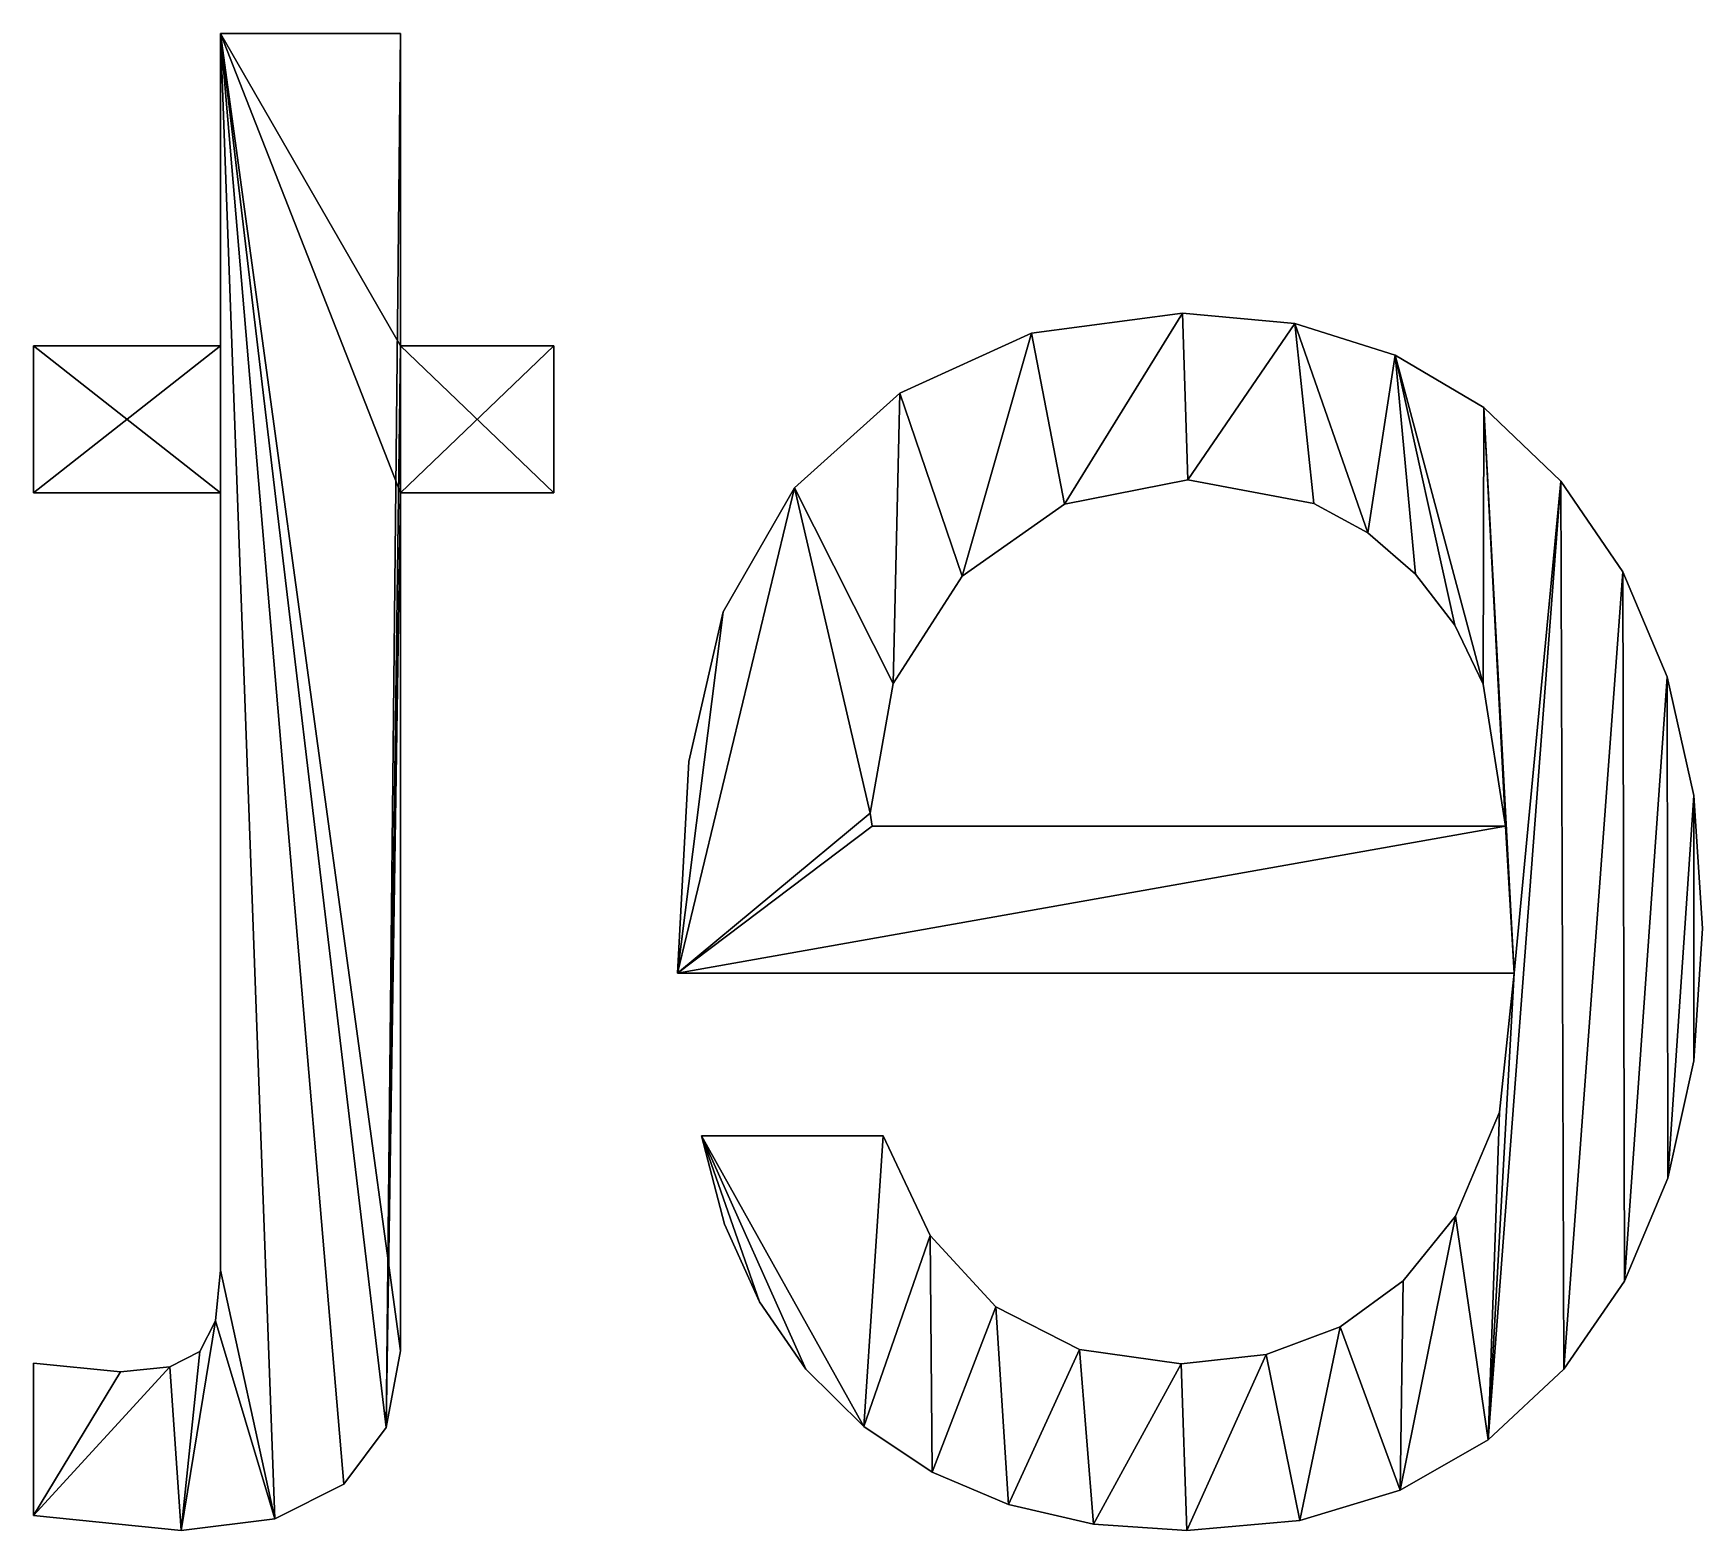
# Model space of a CAD drawing. Header units: metres. Extents: x -935 to 1842, y -1273 to 224.
# Drawn here: x 382.659 to 387.476, y 161.897 to 166.218 of the extents above; entities that cross this region are included whole.
import ezdxf

# ---------------------------------------------------------------- set-up
doc = ezdxf.new("R2010")
doc.units = ezdxf.units.M

msp = doc.modelspace()

# ---------------------------------------------------------------- meshes
at = {"layer": 'preset'}
mesh = msp.add_polyface(dxfattribs=at)
corners = [(382.6587, 165.3158), (383.199, 164.8915), (383.199, 165.3158), (382.6587, 164.8915), (383.199, 166.2179), (383.7179, 165.3158), (383.7179, 166.2179), (383.7179, 164.8915), (383.7179, 162.4159), (383.6772, 162.1948), (383.5549, 162.0314), (383.3559, 161.9306), (383.199, 162.6486), (383.1841, 162.5025), (383.0849, 161.897), (383.1393, 162.4143), (383.0522, 162.3697), (382.6587, 161.941), (382.91, 162.3549), (382.6587, 162.3799), (384.1605, 164.8915), (384.1605, 165.3158)]
mesh.append_faces([[corners[k] for k in face] for face in [(1, 0, 3), (4, 5, 6), (17, 18, 19), (5, 20, 21)]], dxfattribs={"vtx0": -1})
mesh.append_faces([[corners[k] for k in face] for face in [(0, 1, 2), (7, 4, 8), (8, 4, 9), (9, 4, 10), (10, 4, 11), (11, 13, 14), (12, 2, 1), (14, 16, 17), (20, 5, 7)]], dxfattribs={"vtx0": -1, "vtx1": -1})
mesh.append_faces([[corners[k] for k in face] for face in [(5, 4, 7), (11, 4, 12)]], dxfattribs={"vtx0": -1, "vtx1": -1, "vtx2": -1})
mesh.append_faces([[corners[k] for k in face] for face in [(11, 12, 13), (12, 4, 2), (14, 13, 15), (14, 15, 16), (17, 16, 18)]], dxfattribs={"vtx0": -1, "vtx2": -1})
mesh = msp.add_polyface(dxfattribs=at)
corners = [(383.3559, 161.9306, 0.2), (383.1841, 162.5025, 0.2), (383.199, 162.6486, 0.2), (383.0849, 161.897, 0.2), (383.1393, 162.4143, 0.2), (383.0522, 162.3697, 0.2), (382.6587, 161.941, 0.2), (382.91, 162.3549, 0.2), (382.6587, 162.3799, 0.2), (382.6587, 164.8915, 0.2), (383.199, 165.3158, 0.2), (383.199, 164.8915, 0.2), (382.6587, 165.3158, 0.2), (383.6772, 162.1948, 0.2), (383.7179, 164.8915, 0.2), (383.7179, 162.4159, 0.2), (383.7179, 165.3158, 0.2), (383.7179, 166.2179, 0.2), (383.199, 166.2179, 0.2), (383.5549, 162.0314, 0.2), (384.1605, 165.3158, 0.2), (384.1605, 164.8915, 0.2)]
mesh.append_faces([[corners[k] for k in face] for face in [(7, 6, 8), (10, 9, 12), (13, 14, 15), (14, 20, 21)]], dxfattribs={"vtx0": -1})
mesh.append_faces([[corners[k] for k in face] for face in [(1, 3, 4), (4, 3, 5), (5, 6, 7), (9, 10, 11), (16, 13, 17), (17, 13, 18), (18, 11, 10), (20, 14, 16)]], dxfattribs={"vtx0": -1, "vtx1": -1})
mesh.append_faces([[corners[k] for k in face] for face in [(14, 13, 16), (18, 0, 2)]], dxfattribs={"vtx0": -1, "vtx1": -1, "vtx2": -1})
mesh.append_faces([[corners[k] for k in face] for face in [(0, 1, 2), (1, 0, 3), (5, 3, 6), (18, 13, 19), (18, 19, 0), (18, 2, 11)]], dxfattribs={"vtx0": -1, "vtx2": -1})
mesh = msp.add_polyface(dxfattribs=at)
corners = [(383.7179, 166.2179, 0.2), (383.199, 166.2179), (383.7179, 166.2179), (383.199, 166.2179, 0.2)]
mesh.append_faces([[corners[k] for k in face] for face in [(0, 1, 2), (1, 0, 3)]], dxfattribs={"vtx0": -1})
mesh = msp.add_polyface(dxfattribs=at)
corners = [(383.199, 166.2179), (383.199, 165.3158, 0.2), (383.199, 165.3158), (383.199, 166.2179, 0.2)]
mesh.append_faces([[corners[k] for k in face] for face in [(0, 1, 2), (1, 0, 3)]], dxfattribs={"vtx0": -1})
mesh = msp.add_polyface(dxfattribs=at)
corners = [(383.7179, 166.2179, 0.2), (383.7179, 165.3158), (383.7179, 165.3158, 0.2), (383.7179, 166.2179)]
mesh.append_faces([[corners[k] for k in face] for face in [(0, 1, 2), (1, 0, 3)]], dxfattribs={"vtx0": -1})
mesh = msp.add_polyface(dxfattribs=at)
corners = [(386.8442, 165.1379), (386.9317, 163.5057), (387.066, 164.9259), (386.9067, 163.93), (386.8419, 164.3398), (386.5884, 165.2893), (386.7609, 164.5101), (386.6475, 164.6574), (386.5092, 164.7763), (386.2985, 165.3802), (386.3535, 164.8611), (385.99, 164.929), (385.9747, 165.4104), (385.6344, 164.8596), (385.5393, 165.3527), (385.3388, 164.6512), (385.1586, 165.1794), (385.1396, 164.3413), (384.8546, 164.9062), (385.0732, 163.9675), (384.5177, 163.5057), (385.0794, 163.93), (384.649, 164.5487), (384.5505, 164.1162), (387.45, 164.0181), (387.4505, 163.253), (387.4756, 163.635), (387.3755, 162.9137), (387.3732, 164.361), (387.2504, 162.6169), (387.2452, 164.6636), (387.0753, 162.3628), (386.8572, 162.159), (386.8893, 163.1049), (386.7621, 162.8043), (386.6032, 162.0135), (386.6114, 162.618), (386.4294, 162.485), (386.3131, 161.9261), (386.2159, 162.4051), (385.9872, 161.897), (385.971, 162.3785), (385.7179, 161.9158), (385.677, 162.4196), (385.4728, 161.9721), (385.4357, 162.5429), (385.252, 162.066), (385.2469, 162.7484), (385.0554, 162.1974), (385.1107, 163.036), (384.5863, 163.036), (384.8877, 162.3625), (384.7536, 162.5573), (384.6532, 162.7818)]
mesh.append_faces([[corners[k] for k in face] for face in [(20, 22, 23), (24, 25, 26), (52, 50, 53)]], dxfattribs={"vtx0": -1})
mesh.append_faces([[corners[k] for k in face] for face in [(0, 1, 2), (3, 0, 4), (4, 5, 6), (6, 5, 7), (7, 5, 8), (8, 9, 10), (10, 9, 11), (11, 12, 13), (13, 14, 15), (15, 16, 17), (17, 18, 19), (25, 24, 27), (27, 28, 29), (29, 30, 31), (31, 2, 32), (32, 34, 35), (35, 37, 38), (38, 39, 40), (40, 41, 42), (42, 43, 44), (44, 45, 46), (46, 47, 48), (48, 50, 51), (51, 50, 52)]], dxfattribs={"vtx0": -1, "vtx1": -1})
mesh.append_faces([[corners[k] for k in face] for face in [(1, 0, 3), (20, 19, 18), (32, 2, 1)]], dxfattribs={"vtx0": -1, "vtx1": -1, "vtx2": -1})
mesh.append_faces([[corners[k] for k in face] for face in [(4, 0, 5), (8, 5, 9), (11, 9, 12), (13, 12, 14), (15, 14, 16), (17, 16, 18), (3, 20, 1), (20, 3, 21), (20, 21, 19), (20, 18, 22), (27, 24, 28), (29, 28, 30), (31, 30, 2), (32, 1, 33), (32, 33, 34), (35, 34, 36), (35, 36, 37), (38, 37, 39), (40, 39, 41), (42, 41, 43), (44, 43, 45), (46, 45, 47), (48, 47, 49), (48, 49, 50)]], dxfattribs={"vtx0": -1, "vtx2": -1})
mesh = msp.add_polyface(dxfattribs=at)
corners = [(384.5177, 163.5057, 0.2), (386.9067, 163.93, 0.2), (386.9317, 163.5057, 0.2), (385.0794, 163.93, 0.2), (385.0732, 163.9675, 0.2), (384.8546, 164.9062, 0.2), (384.649, 164.5487, 0.2), (384.5505, 164.1162, 0.2), (386.8442, 165.1379, 0.2), (387.066, 164.9259, 0.2), (386.8419, 164.3398, 0.2), (386.5884, 165.2893, 0.2), (386.7609, 164.5101, 0.2), (386.6475, 164.6574, 0.2), (386.5092, 164.7763, 0.2), (386.2985, 165.3802, 0.2), (386.3535, 164.8611, 0.2), (385.99, 164.929, 0.2), (385.9747, 165.4104, 0.2), (385.6344, 164.8596, 0.2), (385.5393, 165.3527, 0.2), (385.3388, 164.6512, 0.2), (385.1586, 165.1794, 0.2), (385.1396, 164.3413, 0.2), (387.4505, 163.253, 0.2), (387.45, 164.0181, 0.2), (387.4756, 163.635, 0.2), (387.3755, 162.9137, 0.2), (387.3732, 164.361, 0.2), (387.2504, 162.6169, 0.2), (387.2452, 164.6636, 0.2), (387.0753, 162.3628, 0.2), (386.8572, 162.159, 0.2), (386.8893, 163.1049, 0.2), (386.7621, 162.8043, 0.2), (386.6032, 162.0135, 0.2), (386.6114, 162.618, 0.2), (386.4294, 162.485, 0.2), (386.3131, 161.9261, 0.2), (386.2159, 162.4051, 0.2), (385.9872, 161.897, 0.2), (385.971, 162.3785, 0.2), (385.7179, 161.9158, 0.2), (385.677, 162.4196, 0.2), (385.4728, 161.9721, 0.2), (385.4357, 162.5429, 0.2), (385.252, 162.066, 0.2), (385.2469, 162.7484, 0.2), (385.0554, 162.1974, 0.2), (385.1107, 163.036, 0.2), (384.5863, 163.036, 0.2), (384.8877, 162.3625, 0.2), (384.7536, 162.5573, 0.2), (384.6532, 162.7818, 0.2)]
mesh.append_faces([[corners[k] for k in face] for face in [(6, 0, 7), (24, 25, 26), (50, 52, 53)]], dxfattribs={"vtx0": -1})
mesh.append_faces([[corners[k] for k in face] for face in [(0, 1, 2), (1, 0, 3), (3, 0, 4), (5, 0, 6), (8, 10, 11), (11, 14, 15), (15, 17, 18), (18, 19, 20), (20, 21, 22), (22, 23, 5), (25, 27, 28), (28, 29, 30), (30, 31, 9), (2, 32, 33), (33, 32, 34), (34, 35, 36), (36, 35, 37), (37, 38, 39), (39, 40, 41), (41, 42, 43), (43, 44, 45), (45, 46, 47), (47, 48, 49), (49, 48, 50)]], dxfattribs={"vtx0": -1, "vtx1": -1})
mesh.append_faces([[corners[k] for k in face] for face in [(4, 0, 5), (8, 2, 1), (9, 32, 2)]], dxfattribs={"vtx0": -1, "vtx1": -1, "vtx2": -1})
mesh.append_faces([[corners[k] for k in face] for face in [(2, 8, 9), (8, 1, 10), (11, 10, 12), (11, 12, 13), (11, 13, 14), (15, 14, 16), (15, 16, 17), (18, 17, 19), (20, 19, 21), (22, 21, 23), (5, 23, 4), (25, 24, 27), (28, 27, 29), (30, 29, 31), (9, 31, 32), (34, 32, 35), (37, 35, 38), (39, 38, 40), (41, 40, 42), (43, 42, 44), (45, 44, 46), (47, 46, 48), (50, 48, 51), (50, 51, 52)]], dxfattribs={"vtx0": -1, "vtx2": -1})
mesh = msp.add_polyface(dxfattribs=at)
corners = [(385.9747, 165.4104, 0.2), (385.5393, 165.3527), (385.9747, 165.4104), (385.5393, 165.3527, 0.2)]
mesh.append_faces([[corners[k] for k in face] for face in [(0, 1, 2), (1, 0, 3)]], dxfattribs={"vtx0": -1})
mesh = msp.add_polyface(dxfattribs=at)
corners = [(386.2985, 165.3802, 0.2), (385.9747, 165.4104), (386.2985, 165.3802), (385.9747, 165.4104, 0.2)]
mesh.append_faces([[corners[k] for k in face] for face in [(0, 1, 2), (1, 0, 3)]], dxfattribs={"vtx0": -1})
mesh = msp.add_polyface(dxfattribs=at)
corners = [(386.5884, 165.2893, 0.2), (386.2985, 165.3802), (386.5884, 165.2893), (386.2985, 165.3802, 0.2)]
mesh.append_faces([[corners[k] for k in face] for face in [(0, 1, 2), (1, 0, 3)]], dxfattribs={"vtx0": -1})
mesh = msp.add_polyface(dxfattribs=at)
corners = [(382.6587, 165.3158), (382.6587, 164.8915, 0.2), (382.6587, 164.8915), (382.6587, 165.3158, 0.2)]
mesh.append_faces([[corners[k] for k in face] for face in [(0, 1, 2), (1, 0, 3)]], dxfattribs={"vtx0": -1})
mesh = msp.add_polyface(dxfattribs=at)
corners = [(383.199, 165.3158, 0.2), (382.6587, 165.3158), (383.199, 165.3158), (382.6587, 165.3158, 0.2)]
mesh.append_faces([[corners[k] for k in face] for face in [(0, 1, 2), (1, 0, 3)]], dxfattribs={"vtx0": -1})
mesh = msp.add_polyface(dxfattribs=at)
corners = [(384.1605, 165.3158, 0.2), (383.7179, 165.3158), (384.1605, 165.3158), (383.7179, 165.3158, 0.2)]
mesh.append_faces([[corners[k] for k in face] for face in [(0, 1, 2), (1, 0, 3)]], dxfattribs={"vtx0": -1})
mesh = msp.add_polyface(dxfattribs=at)
corners = [(384.1605, 165.3158, 0.2), (384.1605, 164.8915), (384.1605, 164.8915, 0.2), (384.1605, 165.3158)]
mesh.append_faces([[corners[k] for k in face] for face in [(0, 1, 2), (1, 0, 3)]], dxfattribs={"vtx0": -1})
mesh = msp.add_polyface(dxfattribs=at)
corners = [(385.5393, 165.3527, 0.2), (385.1586, 165.1794), (385.5393, 165.3527), (385.1586, 165.1794, 0.2)]
mesh.append_faces([[corners[k] for k in face] for face in [(0, 1, 2), (1, 0, 3)]], dxfattribs={"vtx0": -1})
mesh = msp.add_polyface(dxfattribs=at)
corners = [(386.8442, 165.1379, 0.2), (386.5884, 165.2893), (386.8442, 165.1379), (386.5884, 165.2893, 0.2)]
mesh.append_faces([[corners[k] for k in face] for face in [(0, 1, 2), (1, 0, 3)]], dxfattribs={"vtx0": -1})
mesh = msp.add_polyface(dxfattribs=at)
corners = [(385.1586, 165.1794, 0.2), (384.8546, 164.9062), (385.1586, 165.1794), (384.8546, 164.9062, 0.2)]
mesh.append_faces([[corners[k] for k in face] for face in [(0, 1, 2), (1, 0, 3)]], dxfattribs={"vtx0": -1})
mesh = msp.add_polyface(dxfattribs=at)
corners = [(387.066, 164.9259, 0.2), (386.8442, 165.1379), (387.066, 164.9259), (386.8442, 165.1379, 0.2)]
mesh.append_faces([[corners[k] for k in face] for face in [(0, 1, 2), (1, 0, 3)]], dxfattribs={"vtx0": -1})
mesh = msp.add_polyface(dxfattribs=at)
corners = [(385.6344, 164.8596, 0.2), (385.99, 164.929), (385.6344, 164.8596), (385.99, 164.929, 0.2)]
mesh.append_faces([[corners[k] for k in face] for face in [(0, 1, 2), (1, 0, 3)]], dxfattribs={"vtx0": -1})
mesh = msp.add_polyface(dxfattribs=at)
corners = [(385.99, 164.929, 0.2), (386.3535, 164.8611), (385.99, 164.929), (386.3535, 164.8611, 0.2)]
mesh.append_faces([[corners[k] for k in face] for face in [(0, 1, 2), (1, 0, 3)]], dxfattribs={"vtx0": -1})
mesh = msp.add_polyface(dxfattribs=at)
corners = [(382.6587, 164.8915, 0.2), (383.199, 164.8915), (382.6587, 164.8915), (383.199, 164.8915, 0.2)]
mesh.append_faces([[corners[k] for k in face] for face in [(0, 1, 2), (1, 0, 3)]], dxfattribs={"vtx0": -1})
mesh = msp.add_polyface(dxfattribs=at)
corners = [(383.199, 164.8915), (383.199, 162.6486, 0.2), (383.199, 162.6486), (383.199, 164.8915, 0.2)]
mesh.append_faces([[corners[k] for k in face] for face in [(0, 1, 2), (1, 0, 3)]], dxfattribs={"vtx0": -1})
mesh = msp.add_polyface(dxfattribs=at)
corners = [(383.7179, 164.8915, 0.2), (383.7179, 162.4159), (383.7179, 162.4159, 0.2), (383.7179, 164.8915)]
mesh.append_faces([[corners[k] for k in face] for face in [(0, 1, 2), (1, 0, 3)]], dxfattribs={"vtx0": -1})
mesh = msp.add_polyface(dxfattribs=at)
corners = [(383.7179, 164.8915, 0.2), (384.1605, 164.8915), (383.7179, 164.8915), (384.1605, 164.8915, 0.2)]
mesh.append_faces([[corners[k] for k in face] for face in [(0, 1, 2), (1, 0, 3)]], dxfattribs={"vtx0": -1})
mesh = msp.add_polyface(dxfattribs=at)
corners = [(384.8546, 164.9062), (384.649, 164.5487, 0.2), (384.649, 164.5487), (384.8546, 164.9062, 0.2)]
mesh.append_faces([[corners[k] for k in face] for face in [(0, 1, 2), (1, 0, 3)]], dxfattribs={"vtx0": -1})
mesh = msp.add_polyface(dxfattribs=at)
corners = [(387.066, 164.9259, 0.2), (387.2452, 164.6636), (387.2452, 164.6636, 0.2), (387.066, 164.9259)]
mesh.append_faces([[corners[k] for k in face] for face in [(0, 1, 2), (1, 0, 3)]], dxfattribs={"vtx0": -1})
mesh = msp.add_polyface(dxfattribs=at)
corners = [(385.3388, 164.6512, 0.2), (385.6344, 164.8596), (385.3388, 164.6512), (385.6344, 164.8596, 0.2)]
mesh.append_faces([[corners[k] for k in face] for face in [(0, 1, 2), (1, 0, 3)]], dxfattribs={"vtx0": -1})
mesh = msp.add_polyface(dxfattribs=at)
corners = [(386.3535, 164.8611, 0.2), (386.5092, 164.7763), (386.3535, 164.8611), (386.5092, 164.7763, 0.2)]
mesh.append_faces([[corners[k] for k in face] for face in [(0, 1, 2), (1, 0, 3)]], dxfattribs={"vtx0": -1})
mesh = msp.add_polyface(dxfattribs=at)
corners = [(386.5092, 164.7763, 0.2), (386.6475, 164.6574), (386.5092, 164.7763), (386.6475, 164.6574, 0.2)]
mesh.append_faces([[corners[k] for k in face] for face in [(0, 1, 2), (1, 0, 3)]], dxfattribs={"vtx0": -1})
mesh = msp.add_polyface(dxfattribs=at)
corners = [(385.3388, 164.6512, 0.2), (385.1396, 164.3413), (385.1396, 164.3413, 0.2), (385.3388, 164.6512)]
mesh.append_faces([[corners[k] for k in face] for face in [(0, 1, 2), (1, 0, 3)]], dxfattribs={"vtx0": -1})
mesh = msp.add_polyface(dxfattribs=at)
corners = [(386.6475, 164.6574), (386.7609, 164.5101, 0.2), (386.7609, 164.5101), (386.6475, 164.6574, 0.2)]
mesh.append_faces([[corners[k] for k in face] for face in [(0, 1, 2), (1, 0, 3)]], dxfattribs={"vtx0": -1})
mesh = msp.add_polyface(dxfattribs=at)
corners = [(387.2452, 164.6636, 0.2), (387.3732, 164.361), (387.3732, 164.361, 0.2), (387.2452, 164.6636)]
mesh.append_faces([[corners[k] for k in face] for face in [(0, 1, 2), (1, 0, 3)]], dxfattribs={"vtx0": -1})
mesh = msp.add_polyface(dxfattribs=at)
corners = [(384.649, 164.5487), (384.5505, 164.1162, 0.2), (384.5505, 164.1162), (384.649, 164.5487, 0.2)]
mesh.append_faces([[corners[k] for k in face] for face in [(0, 1, 2), (1, 0, 3)]], dxfattribs={"vtx0": -1})
mesh = msp.add_polyface(dxfattribs=at)
corners = [(386.7609, 164.5101), (386.8419, 164.3398, 0.2), (386.8419, 164.3398), (386.7609, 164.5101, 0.2)]
mesh.append_faces([[corners[k] for k in face] for face in [(0, 1, 2), (1, 0, 3)]], dxfattribs={"vtx0": -1})
mesh = msp.add_polyface(dxfattribs=at)
corners = [(387.3732, 164.361, 0.2), (387.45, 164.0181), (387.45, 164.0181, 0.2), (387.3732, 164.361)]
mesh.append_faces([[corners[k] for k in face] for face in [(0, 1, 2), (1, 0, 3)]], dxfattribs={"vtx0": -1})
mesh = msp.add_polyface(dxfattribs=at)
corners = [(385.1396, 164.3413, 0.2), (385.0732, 163.9675), (385.0732, 163.9675, 0.2), (385.1396, 164.3413)]
mesh.append_faces([[corners[k] for k in face] for face in [(0, 1, 2), (1, 0, 3)]], dxfattribs={"vtx0": -1})
mesh = msp.add_polyface(dxfattribs=at)
corners = [(386.8419, 164.3398), (386.9067, 163.93, 0.2), (386.9067, 163.93), (386.8419, 164.3398, 0.2)]
mesh.append_faces([[corners[k] for k in face] for face in [(0, 1, 2), (1, 0, 3)]], dxfattribs={"vtx0": -1})
mesh = msp.add_polyface(dxfattribs=at)
corners = [(384.5505, 164.1162), (384.5177, 163.5057, 0.2), (384.5177, 163.5057), (384.5505, 164.1162, 0.2)]
mesh.append_faces([[corners[k] for k in face] for face in [(0, 1, 2), (1, 0, 3)]], dxfattribs={"vtx0": -1})
mesh = msp.add_polyface(dxfattribs=at)
corners = [(387.45, 164.0181, 0.2), (387.4756, 163.635), (387.4756, 163.635, 0.2), (387.45, 164.0181)]
mesh.append_faces([[corners[k] for k in face] for face in [(0, 1, 2), (1, 0, 3)]], dxfattribs={"vtx0": -1})
mesh = msp.add_polyface(dxfattribs=at)
corners = [(385.0732, 163.9675, 0.2), (385.0794, 163.93), (385.0794, 163.93, 0.2), (385.0732, 163.9675)]
mesh.append_faces([[corners[k] for k in face] for face in [(0, 1, 2), (1, 0, 3)]], dxfattribs={"vtx0": -1})
mesh = msp.add_polyface(dxfattribs=at)
corners = [(386.9067, 163.93, 0.2), (385.0794, 163.93), (386.9067, 163.93), (385.0794, 163.93, 0.2)]
mesh.append_faces([[corners[k] for k in face] for face in [(0, 1, 2), (1, 0, 3)]], dxfattribs={"vtx0": -1})
mesh = msp.add_polyface(dxfattribs=at)
corners = [(387.4756, 163.635, 0.2), (387.4505, 163.253), (387.4505, 163.253, 0.2), (387.4756, 163.635)]
mesh.append_faces([[corners[k] for k in face] for face in [(0, 1, 2), (1, 0, 3)]], dxfattribs={"vtx0": -1})
mesh = msp.add_polyface(dxfattribs=at)
corners = [(384.5177, 163.5057, 0.2), (386.9317, 163.5057), (384.5177, 163.5057), (386.9317, 163.5057, 0.2)]
mesh.append_faces([[corners[k] for k in face] for face in [(0, 1, 2), (1, 0, 3)]], dxfattribs={"vtx0": -1})
mesh = msp.add_polyface(dxfattribs=at)
corners = [(386.9317, 163.5057), (386.8893, 163.1049, 0.2), (386.8893, 163.1049), (386.9317, 163.5057, 0.2)]
mesh.append_faces([[corners[k] for k in face] for face in [(0, 1, 2), (1, 0, 3)]], dxfattribs={"vtx0": -1})
mesh = msp.add_polyface(dxfattribs=at)
corners = [(387.4505, 163.253, 0.2), (387.3755, 162.9137), (387.3755, 162.9137, 0.2), (387.4505, 163.253)]
mesh.append_faces([[corners[k] for k in face] for face in [(0, 1, 2), (1, 0, 3)]], dxfattribs={"vtx0": -1})
mesh = msp.add_polyface(dxfattribs=at)
corners = [(386.8893, 163.1049), (386.7621, 162.8043, 0.2), (386.7621, 162.8043), (386.8893, 163.1049, 0.2)]
mesh.append_faces([[corners[k] for k in face] for face in [(0, 1, 2), (1, 0, 3)]], dxfattribs={"vtx0": -1})
mesh = msp.add_polyface(dxfattribs=at)
corners = [(385.1107, 163.036, 0.2), (384.5863, 163.036), (385.1107, 163.036), (384.5863, 163.036, 0.2)]
mesh.append_faces([[corners[k] for k in face] for face in [(0, 1, 2), (1, 0, 3)]], dxfattribs={"vtx0": -1})
mesh = msp.add_polyface(dxfattribs=at)
corners = [(384.5863, 163.036), (384.6532, 162.7818, 0.2), (384.6532, 162.7818), (384.5863, 163.036, 0.2)]
mesh.append_faces([[corners[k] for k in face] for face in [(0, 1, 2), (1, 0, 3)]], dxfattribs={"vtx0": -1})
mesh = msp.add_polyface(dxfattribs=at)
corners = [(385.1107, 163.036, 0.2), (385.2469, 162.7484), (385.2469, 162.7484, 0.2), (385.1107, 163.036)]
mesh.append_faces([[corners[k] for k in face] for face in [(0, 1, 2), (1, 0, 3)]], dxfattribs={"vtx0": -1})
mesh = msp.add_polyface(dxfattribs=at)
corners = [(387.3755, 162.9137, 0.2), (387.2504, 162.6169), (387.2504, 162.6169, 0.2), (387.3755, 162.9137)]
mesh.append_faces([[corners[k] for k in face] for face in [(0, 1, 2), (1, 0, 3)]], dxfattribs={"vtx0": -1})
mesh = msp.add_polyface(dxfattribs=at)
corners = [(384.6532, 162.7818), (384.7536, 162.5573, 0.2), (384.7536, 162.5573), (384.6532, 162.7818, 0.2)]
mesh.append_faces([[corners[k] for k in face] for face in [(0, 1, 2), (1, 0, 3)]], dxfattribs={"vtx0": -1})
mesh = msp.add_polyface(dxfattribs=at)
corners = [(386.7621, 162.8043), (386.6114, 162.618, 0.2), (386.6114, 162.618), (386.7621, 162.8043, 0.2)]
mesh.append_faces([[corners[k] for k in face] for face in [(0, 1, 2), (1, 0, 3)]], dxfattribs={"vtx0": -1})
mesh = msp.add_polyface(dxfattribs=at)
corners = [(385.2469, 162.7484, 0.2), (385.4357, 162.5429), (385.4357, 162.5429, 0.2), (385.2469, 162.7484)]
mesh.append_faces([[corners[k] for k in face] for face in [(0, 1, 2), (1, 0, 3)]], dxfattribs={"vtx0": -1})
mesh = msp.add_polyface(dxfattribs=at)
corners = [(383.199, 162.6486), (383.1841, 162.5025, 0.2), (383.1841, 162.5025), (383.199, 162.6486, 0.2)]
mesh.append_faces([[corners[k] for k in face] for face in [(0, 1, 2), (1, 0, 3)]], dxfattribs={"vtx0": -1})
mesh = msp.add_polyface(dxfattribs=at)
corners = [(386.6114, 162.618, 0.2), (386.4294, 162.485), (386.6114, 162.618), (386.4294, 162.485, 0.2)]
mesh.append_faces([[corners[k] for k in face] for face in [(0, 1, 2), (1, 0, 3)]], dxfattribs={"vtx0": -1})
mesh = msp.add_polyface(dxfattribs=at)
corners = [(387.2504, 162.6169, 0.2), (387.0753, 162.3628), (387.0753, 162.3628, 0.2), (387.2504, 162.6169)]
mesh.append_faces([[corners[k] for k in face] for face in [(0, 1, 2), (1, 0, 3)]], dxfattribs={"vtx0": -1})
mesh = msp.add_polyface(dxfattribs=at)
corners = [(384.7536, 162.5573), (384.8877, 162.3625, 0.2), (384.8877, 162.3625), (384.7536, 162.5573, 0.2)]
mesh.append_faces([[corners[k] for k in face] for face in [(0, 1, 2), (1, 0, 3)]], dxfattribs={"vtx0": -1})
mesh = msp.add_polyface(dxfattribs=at)
corners = [(385.677, 162.4196, 0.2), (385.4357, 162.5429), (385.677, 162.4196), (385.4357, 162.5429, 0.2)]
mesh.append_faces([[corners[k] for k in face] for face in [(0, 1, 2), (1, 0, 3)]], dxfattribs={"vtx0": -1})
mesh = msp.add_polyface(dxfattribs=at)
corners = [(383.1841, 162.5025), (383.1393, 162.4143, 0.2), (383.1393, 162.4143), (383.1841, 162.5025, 0.2)]
mesh.append_faces([[corners[k] for k in face] for face in [(0, 1, 2), (1, 0, 3)]], dxfattribs={"vtx0": -1})
mesh = msp.add_polyface(dxfattribs=at)
corners = [(386.4294, 162.485, 0.2), (386.2159, 162.4051), (386.4294, 162.485), (386.2159, 162.4051, 0.2)]
mesh.append_faces([[corners[k] for k in face] for face in [(0, 1, 2), (1, 0, 3)]], dxfattribs={"vtx0": -1})
mesh = msp.add_polyface(dxfattribs=at)
corners = [(382.91, 162.3549, 0.2), (382.6587, 162.3799), (382.91, 162.3549), (382.6587, 162.3799, 0.2)]
mesh.append_faces([[corners[k] for k in face] for face in [(0, 1, 2), (1, 0, 3)]], dxfattribs={"vtx0": -1})
mesh = msp.add_polyface(dxfattribs=at)
corners = [(382.6587, 162.3799), (382.6587, 161.941, 0.2), (382.6587, 161.941), (382.6587, 162.3799, 0.2)]
mesh.append_faces([[corners[k] for k in face] for face in [(0, 1, 2), (1, 0, 3)]], dxfattribs={"vtx0": -1})
mesh = msp.add_polyface(dxfattribs=at)
corners = [(383.1393, 162.4143, 0.2), (383.0522, 162.3697), (383.1393, 162.4143), (383.0522, 162.3697, 0.2)]
mesh.append_faces([[corners[k] for k in face] for face in [(0, 1, 2), (1, 0, 3)]], dxfattribs={"vtx0": -1})
mesh = msp.add_polyface(dxfattribs=at)
corners = [(383.7179, 162.4159, 0.2), (383.6772, 162.1948), (383.6772, 162.1948, 0.2), (383.7179, 162.4159)]
mesh.append_faces([[corners[k] for k in face] for face in [(0, 1, 2), (1, 0, 3)]], dxfattribs={"vtx0": -1})
mesh = msp.add_polyface(dxfattribs=at)
corners = [(385.971, 162.3785, 0.2), (385.677, 162.4196), (385.971, 162.3785), (385.677, 162.4196, 0.2)]
mesh.append_faces([[corners[k] for k in face] for face in [(0, 1, 2), (1, 0, 3)]], dxfattribs={"vtx0": -1})
mesh = msp.add_polyface(dxfattribs=at)
corners = [(386.2159, 162.4051, 0.2), (385.971, 162.3785), (386.2159, 162.4051), (385.971, 162.3785, 0.2)]
mesh.append_faces([[corners[k] for k in face] for face in [(0, 1, 2), (1, 0, 3)]], dxfattribs={"vtx0": -1})
mesh = msp.add_polyface(dxfattribs=at)
corners = [(383.0522, 162.3697, 0.2), (382.91, 162.3549), (383.0522, 162.3697), (382.91, 162.3549, 0.2)]
mesh.append_faces([[corners[k] for k in face] for face in [(0, 1, 2), (1, 0, 3)]], dxfattribs={"vtx0": -1})
mesh = msp.add_polyface(dxfattribs=at)
corners = [(384.8877, 162.3625, 0.2), (385.0554, 162.1974), (384.8877, 162.3625), (385.0554, 162.1974, 0.2)]
mesh.append_faces([[corners[k] for k in face] for face in [(0, 1, 2), (1, 0, 3)]], dxfattribs={"vtx0": -1})
mesh = msp.add_polyface(dxfattribs=at)
corners = [(386.8572, 162.159, 0.2), (387.0753, 162.3628), (386.8572, 162.159), (387.0753, 162.3628, 0.2)]
mesh.append_faces([[corners[k] for k in face] for face in [(0, 1, 2), (1, 0, 3)]], dxfattribs={"vtx0": -1})
mesh = msp.add_polyface(dxfattribs=at)
corners = [(383.6772, 162.1948, 0.2), (383.5549, 162.0314), (383.5549, 162.0314, 0.2), (383.6772, 162.1948)]
mesh.append_faces([[corners[k] for k in face] for face in [(0, 1, 2), (1, 0, 3)]], dxfattribs={"vtx0": -1})
mesh = msp.add_polyface(dxfattribs=at)
corners = [(385.0554, 162.1974, 0.2), (385.252, 162.066), (385.0554, 162.1974), (385.252, 162.066, 0.2)]
mesh.append_faces([[corners[k] for k in face] for face in [(0, 1, 2), (1, 0, 3)]], dxfattribs={"vtx0": -1})
mesh = msp.add_polyface(dxfattribs=at)
corners = [(386.6032, 162.0135, 0.2), (386.8572, 162.159), (386.6032, 162.0135), (386.8572, 162.159, 0.2)]
mesh.append_faces([[corners[k] for k in face] for face in [(0, 1, 2), (1, 0, 3)]], dxfattribs={"vtx0": -1})
mesh = msp.add_polyface(dxfattribs=at)
corners = [(385.252, 162.066, 0.2), (385.4728, 161.9721), (385.252, 162.066), (385.4728, 161.9721, 0.2)]
mesh.append_faces([[corners[k] for k in face] for face in [(0, 1, 2), (1, 0, 3)]], dxfattribs={"vtx0": -1})
mesh = msp.add_polyface(dxfattribs=at)
corners = [(383.3559, 161.9306, 0.2), (383.5549, 162.0314), (383.3559, 161.9306), (383.5549, 162.0314, 0.2)]
mesh.append_faces([[corners[k] for k in face] for face in [(0, 1, 2), (1, 0, 3)]], dxfattribs={"vtx0": -1})
mesh = msp.add_polyface(dxfattribs=at)
corners = [(386.3131, 161.9261, 0.2), (386.6032, 162.0135), (386.3131, 161.9261), (386.6032, 162.0135, 0.2)]
mesh.append_faces([[corners[k] for k in face] for face in [(0, 1, 2), (1, 0, 3)]], dxfattribs={"vtx0": -1})
mesh = msp.add_polyface(dxfattribs=at)
corners = [(385.4728, 161.9721, 0.2), (385.7179, 161.9158), (385.4728, 161.9721), (385.7179, 161.9158, 0.2)]
mesh.append_faces([[corners[k] for k in face] for face in [(0, 1, 2), (1, 0, 3)]], dxfattribs={"vtx0": -1})
mesh = msp.add_polyface(dxfattribs=at)
corners = [(382.6587, 161.941, 0.2), (383.0849, 161.897), (382.6587, 161.941), (383.0849, 161.897, 0.2)]
mesh.append_faces([[corners[k] for k in face] for face in [(0, 1, 2), (1, 0, 3)]], dxfattribs={"vtx0": -1})
mesh = msp.add_polyface(dxfattribs=at)
corners = [(383.0849, 161.897, 0.2), (383.3559, 161.9306), (383.0849, 161.897), (383.3559, 161.9306, 0.2)]
mesh.append_faces([[corners[k] for k in face] for face in [(0, 1, 2), (1, 0, 3)]], dxfattribs={"vtx0": -1})
mesh = msp.add_polyface(dxfattribs=at)
corners = [(385.7179, 161.9158, 0.2), (385.9872, 161.897), (385.7179, 161.9158), (385.9872, 161.897, 0.2)]
mesh.append_faces([[corners[k] for k in face] for face in [(0, 1, 2), (1, 0, 3)]], dxfattribs={"vtx0": -1})
mesh = msp.add_polyface(dxfattribs=at)
corners = [(385.9872, 161.897, 0.2), (386.3131, 161.9261), (385.9872, 161.897), (386.3131, 161.9261, 0.2)]
mesh.append_faces([[corners[k] for k in face] for face in [(0, 1, 2), (1, 0, 3)]], dxfattribs={"vtx0": -1})

doc.saveas('drawing.dxf')
